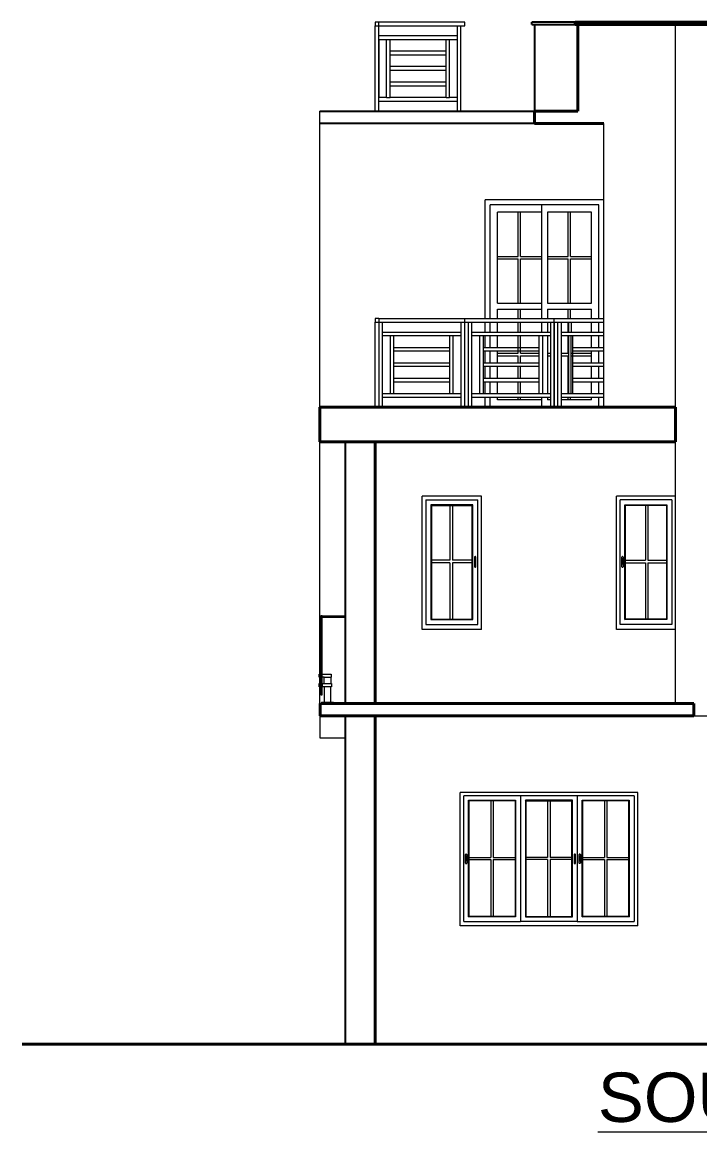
# Model space of a CAD drawing. Header units: inches. Extents: x 136316 to 155547, y -21384 to -17606.
# Drawn here: x 145093.7 to 145368.1, y -20672.1 to -20222.6 of the extents above; entities that cross this region are included whole.
import ezdxf

# ---------------------------------------------------------------- set-up
doc = ezdxf.new("R2010")
doc.units = ezdxf.units.IN
doc.header["$LTSCALE"] = 0.5
doc.header["$MEASUREMENT"] = 0
for name, color, linetype, lineweight in [('DIM 1-100', 4, 'Continuous', 13), ('HACTH', 253, 'Continuous', 9), ('PARAPET', 50, 'Continuous', 13), ('Text-100.w', 254, 'Continuous', 9), ('wall', 1, 'Continuous', 40), ('wall light', 6, 'Continuous', 25), ('window', 4, 'Continuous', 13)]:
    doc.layers.add(name, color=color, linetype=linetype, lineweight=lineweight)
doc.styles.add('arial', font='arial.ttf')

msp = doc.modelspace()

# ---------------------------------------------------------------- linework, layer by layer
at = {"layer": 'DIM 1-100'}
for p, q in [((145329.21, -20294.61), (145281.21, -20294.61)), ((145281.21, -20342.61), (145281.21, -20294.61)), ((145327.21, -20296.61), (145283.21, -20296.61)), ((145283.21, -20342.61), (145283.21, -20296.61)), ((145327.21, -20342.61), (145327.21, -20296.61)), ((145303.96, -20299.61), (145286.21, -20299.61)), ((145286.21, -20336.36), (145286.21, -20299.61)), ((145324.21, -20299.61), (145306.46, -20299.61)), ((145324.21, -20336.36), (145324.21, -20299.61)), ((145286.21, -20342.61), (145286.21, -20338.86)), ((145324.21, -20342.61), (145324.21, -20338.86)), ((145281.21, -20348.11), (145281.21, -20344.11)), ((145283.21, -20348.11), (145283.21, -20344.11)), ((145286.21, -20348.11), (145286.21, -20344.11)), ((145324.21, -20348.11), (145324.21, -20344.11)), ((145327.21, -20348.11), (145327.21, -20344.11)), ((145281.21, -20354.36), (145281.21, -20349.61)), ((145283.21, -20354.36), (145283.21, -20349.61)), ((145286.21, -20354.36), (145286.21, -20349.61)), ((145324.21, -20354.36), (145324.21, -20349.61)), ((145327.21, -20354.36), (145327.21, -20349.61)), ((145281.21, -20360.61), (145281.21, -20355.86)), ((145283.21, -20360.61), (145283.21, -20355.86)), ((145286.21, -20360.61), (145286.21, -20355.86)), ((145324.21, -20360.61), (145324.21, -20355.86)), ((145327.21, -20360.61), (145327.21, -20355.86)), ((145281.21, -20366.86), (145281.21, -20362.11)), ((145283.21, -20366.86), (145283.21, -20362.11)), ((145286.21, -20366.86), (145286.21, -20362.11)), ((145324.21, -20366.86), (145324.21, -20362.11)), ((145327.21, -20366.86), (145327.21, -20362.11)), ((145281.21, -20373.11), (145281.21, -20368.36)), ((145283.21, -20373.11), (145283.21, -20368.36)), ((145286.21, -20373.11), (145286.21, -20368.36)), ((145324.21, -20373.11), (145324.21, -20368.36)), ((145327.21, -20373.11), (145327.21, -20368.36)), ((145281.21, -20378.61), (145281.21, -20374.61)), ((145283.21, -20378.61), (145283.21, -20374.61)), ((145286.21, -20375.61), (145286.21, -20374.61)), ((145303.96, -20375.61), (145286.21, -20375.61)), ((145307.74, -20375.61), (145306.46, -20375.61)), ((145324.21, -20375.61), (145312.06, -20375.61)), ((145324.21, -20375.61), (145324.21, -20374.61)), ((145327.21, -20378.61), (145327.21, -20374.61))]:
    msp.add_line(p, q, dxfattribs=at)
at = {"layer": 'HACTH'}
for p, q in [((145358.34, -20378.61), (145358.34, -20223.61)), ((145316.68, -20373.11), (145316.68, -20349.61)), ((145358.34, -20414.61), (145358.34, -20392.61)), ((145236.69, -20498.61), (145224.69, -20498.61)), ((145365.69, -20503.61), (145383.59, -20503.61))]:
    msp.add_line(p, q, dxfattribs=at)
at = {"layer": 'PARAPET'}
for p, q in [((145236.69, -20222.61), (145236.69, -20224.11)), ((145238.19, -20222.61), (145236.69, -20222.61)), ((145236.69, -20224.11), (145238.08, -20224.11)), ((145236.69, -20258.61), (145236.69, -20224.11)), ((145238.08, -20258.61), (145238.08, -20224.11)), ((145238.08, -20224.11), (145238.19, -20224.11)), ((145238.19, -20224.11), (145238.19, -20222.61)), ((145272.91, -20222.61), (145238.19, -20222.61)), ((145238.19, -20228.11), (145238.19, -20224.11)), ((145238.19, -20224.11), (145272.91, -20224.11)), ((145269.97, -20258.61), (145269.97, -20224.11)), ((145271.35, -20258.61), (145271.35, -20224.11)), ((145272.91, -20224.11), (145272.91, -20222.61)), ((145238.19, -20228.11), (145238.08, -20228.11)), ((145238.08, -20229.61), (145269.97, -20229.61)), ((145269.97, -20228.11), (145238.19, -20228.11)), ((145238.19, -20229.61), (145238.19, -20253.11)), ((145241.31, -20253.11), (145241.31, -20229.61)), ((145242.7, -20253.11), (145242.7, -20229.61)), ((145265.35, -20253.11), (145265.35, -20229.61)), ((145266.73, -20253.11), (145266.73, -20229.61)), ((145265.35, -20234.36), (145242.7, -20234.36)), ((145242.7, -20235.86), (145265.35, -20235.86)), ((145265.35, -20240.61), (145242.7, -20240.61)), ((145242.7, -20242.11), (145265.35, -20242.11)), ((145265.35, -20246.86), (145242.7, -20246.86)), ((145242.7, -20248.36), (145265.35, -20248.36)), ((145238.19, -20253.11), (145238.08, -20253.11)), ((145238.08, -20254.61), (145269.97, -20254.61)), ((145241.31, -20253.11), (145238.19, -20253.11)), ((145238.19, -20258.61), (145238.19, -20254.61)), ((145241.31, -20253.11), (145242.7, -20253.11)), ((145265.35, -20253.11), (145242.7, -20253.11)), ((145265.35, -20253.11), (145266.73, -20253.11)), ((145269.97, -20253.11), (145266.73, -20253.11)), ((145236.69, -20258.61), (145214.21, -20258.61)), ((145214.21, -20378.61), (145214.21, -20258.61)), ((145238.08, -20258.61), (145236.69, -20258.61)), ((145238.19, -20258.61), (145238.08, -20258.61)), ((145271.35, -20258.61), (145238.19, -20258.61)), ((145329.21, -20378.61), (145329.21, -20263.61)), ((145236.69, -20342.61), (145236.69, -20344.11)), ((145238.19, -20342.61), (145236.69, -20342.61)), ((145238.19, -20342.61), (145309.12, -20342.61)), ((145238.19, -20342.61), (145238.19, -20378.61)), ((145272.91, -20378.61), (145272.91, -20342.61)), ((145309.12, -20378.61), (145309.12, -20342.61)), ((145309.12, -20342.61), (145309.34, -20342.61)), ((145309.34, -20342.61), (145329.21, -20342.61)), ((145236.69, -20344.11), (145329.21, -20344.11)), ((145236.69, -20378.61), (145236.69, -20344.11)), ((145238.24, -20378.61), (145238.24, -20344.11)), ((145239.63, -20378.61), (145239.63, -20344.11)), ((145271.52, -20378.61), (145271.52, -20344.11)), ((145274.46, -20378.61), (145274.46, -20344.11)), ((145275.85, -20378.61), (145275.85, -20344.33)), ((145307.74, -20378.61), (145307.74, -20344.11)), ((145309.34, -20378.61), (145309.34, -20344.11)), ((145310.68, -20378.61), (145310.68, -20344.11)), ((145312.06, -20378.61), (145312.06, -20344.11)), ((145315.02, -20344.11), (145315.02, -20348.11)), ((145316.1, -20344.11), (145316.1, -20348.11)), ((145239.63, -20348.11), (145255.69, -20348.11)), ((145271.52, -20349.61), (145239.63, -20349.61)), ((145242.86, -20373.11), (145242.86, -20349.61)), ((145244.25, -20373.11), (145244.25, -20349.61)), ((145255.69, -20348.11), (145271.52, -20348.11)), ((145266.9, -20373.11), (145266.9, -20349.61)), ((145268.28, -20373.11), (145268.28, -20349.61)), ((145275.85, -20348.11), (145291.69, -20348.11)), ((145307.74, -20349.61), (145275.85, -20349.61)), ((145279.08, -20373.11), (145279.08, -20349.61)), ((145280.47, -20373.11), (145280.47, -20349.61)), ((145291.69, -20348.11), (145307.74, -20348.11)), ((145303.12, -20373.11), (145303.12, -20349.61)), ((145304.5, -20373.11), (145304.5, -20349.61)), ((145312.06, -20348.11), (145315.02, -20348.11)), ((145329.21, -20349.61), (145312.06, -20349.61)), ((145315.02, -20348.11), (145329.21, -20348.11)), ((145315.02, -20349.61), (145315.02, -20373.11)), ((145316.1, -20373.11), (145316.1, -20349.61)), ((145244.25, -20354.36), (145266.9, -20354.36)), ((145266.9, -20355.86), (145244.25, -20355.86)), ((145280.47, -20354.36), (145303.12, -20354.36)), ((145303.12, -20355.86), (145280.47, -20355.86)), ((145316.68, -20354.36), (145329.21, -20354.36)), ((145329.21, -20355.86), (145316.68, -20355.86)), ((145244.25, -20360.61), (145266.9, -20360.61)), ((145280.47, -20360.61), (145303.12, -20360.61)), ((145316.68, -20360.61), (145329.21, -20360.61)), ((145266.9, -20362.11), (145244.25, -20362.11)), ((145303.12, -20362.11), (145280.47, -20362.11)), ((145329.21, -20362.11), (145316.68, -20362.11)), ((145244.25, -20366.86), (145266.9, -20366.86)), ((145266.9, -20368.36), (145244.25, -20368.36)), ((145280.47, -20366.86), (145303.12, -20366.86)), ((145303.12, -20368.36), (145280.47, -20368.36)), ((145316.68, -20366.86), (145329.21, -20366.86)), ((145329.21, -20368.36), (145316.68, -20368.36)), ((145242.86, -20373.11), (145239.63, -20373.11)), ((145244.25, -20373.11), (145242.86, -20373.11)), ((145266.9, -20373.11), (145244.25, -20373.11)), ((145268.28, -20373.11), (145266.9, -20373.11)), ((145271.52, -20373.11), (145268.28, -20373.11)), ((145279.08, -20373.11), (145275.85, -20373.11)), ((145280.47, -20373.11), (145279.08, -20373.11)), ((145303.12, -20373.11), (145280.47, -20373.11)), ((145304.5, -20373.11), (145303.12, -20373.11)), ((145307.74, -20373.11), (145304.5, -20373.11)), ((145315.3, -20373.11), (145312.06, -20373.11)), ((145316.68, -20373.11), (145315.3, -20373.11)), ((145329.21, -20373.11), (145316.68, -20373.11)), ((145271.52, -20374.61), (145239.63, -20374.61)), ((145307.74, -20374.61), (145275.85, -20374.61)), ((145309.34, -20378.61), (145309.12, -20378.61)), ((145329.21, -20374.61), (145312.06, -20374.61)), ((145214.21, -20486.74), (145214.21, -20392.61)), ((145214.21, -20490.52), (145214.21, -20487.94)), ((145214.21, -20498.61), (145214.21, -20491.76)), ((145214.36, -20512.61), (145214.36, -20503.61)), ((145224.69, -20512.61), (145214.36, -20512.61))]:
    msp.add_line(p, q, dxfattribs=at)
at = {"layer": 'wall'}
for p, q in [((145317.71, -20222.61), (145489.84, -20222.61)), ((145317.71, -20223.61), (145317.71, -20222.61)), ((145317.71, -20223.61), (145489.84, -20223.61)), ((145318.71, -20258.61), (145318.71, -20223.61)), ((145318.71, -20258.61), (145301.16, -20258.61)), ((145301.16, -20258.61), (145301.16, -20263.61)), ((145301.16, -20263.61), (145329.21, -20263.61)), ((145358.34, -20378.61), (145214.21, -20378.61)), ((145214.21, -20392.61), (145214.21, -20378.61)), ((145358.34, -20392.61), (145358.34, -20378.61)), ((145214.21, -20392.61), (145224.69, -20392.61)), ((145224.69, -20392.61), (145236.69, -20392.61)), ((145236.69, -20392.61), (145358.34, -20392.61)), ((145236.69, -20470.61), (145236.69, -20392.61)), ((145236.69, -20498.61), (145236.69, -20470.61)), ((145214.36, -20503.61), (145214.36, -20498.61)), ((145358.34, -20498.61), (145214.83, -20498.61)), ((145358.34, -20498.61), (145365.69, -20498.61)), ((145365.69, -20498.61), (145365.69, -20503.61)), ((145214.36, -20503.61), (145224.69, -20503.61)), ((145224.69, -20503.61), (145365.69, -20503.61)), ((145236.69, -20503.61), (145236.69, -20636.61)), ((145093.69, -20636.61), (145732.13, -20636.61))]:
    msp.add_line(p, q, dxfattribs=at)
at = {"layer": 'wall light'}
for p, q in [((145300.16, -20223.61), (145300.16, -20222.61)), ((145317.71, -20222.61), (145300.16, -20222.61)), ((145300.16, -20223.61), (145317.71, -20223.61)), ((145301.16, -20223.61), (145301.16, -20258.61)), ((145214.21, -20258.61), (145301.29, -20258.61)), ((145301.29, -20263.61), (145214.21, -20263.61)), ((145224.69, -20498.61), (145224.69, -20392.61)), ((145224.69, -20636.61), (145224.69, -20503.61))]:
    msp.add_line(p, q, dxfattribs=at)
at = {"layer": 'window'}
for p, q in [((145303.96, -20296.61), (145303.96, -20342.61)), ((145294.58, -20317.48), (145294.58, -20299.61)), ((145295.58, -20317.48), (145295.58, -20299.61)), ((145306.46, -20299.61), (145306.46, -20336.36)), ((145314.83, -20317.48), (145314.83, -20299.61)), ((145315.83, -20317.48), (145315.83, -20299.61)), ((145286.21, -20317.48), (145294.58, -20317.48)), ((145286.21, -20318.48), (145294.58, -20318.48)), ((145294.58, -20336.36), (145294.58, -20318.48)), ((145295.58, -20317.48), (145303.96, -20317.48)), ((145295.58, -20336.36), (145295.58, -20318.48)), ((145295.58, -20318.48), (145303.96, -20318.48)), ((145306.46, -20317.48), (145314.83, -20317.48)), ((145306.46, -20318.48), (145314.83, -20318.48)), ((145314.83, -20336.36), (145314.83, -20318.48)), ((145315.83, -20317.48), (145324.21, -20317.48)), ((145315.83, -20336.36), (145315.83, -20318.48)), ((145315.83, -20318.48), (145324.21, -20318.48)), ((145286.21, -20336.36), (145303.96, -20336.36)), ((145306.46, -20336.36), (145324.21, -20336.36)), ((145286.21, -20338.86), (145303.96, -20338.86)), ((145294.58, -20342.61), (145294.58, -20338.86)), ((145295.58, -20342.61), (145295.58, -20338.86)), ((145306.46, -20338.86), (145306.46, -20342.61)), ((145306.46, -20338.86), (145324.21, -20338.86)), ((145314.83, -20342.61), (145314.83, -20338.86)), ((145315.83, -20342.61), (145315.83, -20338.86)), ((145294.58, -20348.11), (145294.58, -20344.11)), ((145295.58, -20348.11), (145295.58, -20344.11)), ((145303.96, -20344.11), (145303.96, -20348.11)), ((145306.46, -20344.11), (145306.46, -20348.11)), ((145314.83, -20348.11), (145314.83, -20344.11)), ((145294.58, -20356.73), (145294.58, -20349.61)), ((145295.58, -20356.73), (145295.58, -20349.61)), ((145306.46, -20349.61), (145306.46, -20373.11)), ((145314.83, -20356.73), (145314.83, -20349.61)), ((145286.21, -20356.73), (145294.58, -20356.73)), ((145286.21, -20357.73), (145294.58, -20357.73)), ((145294.58, -20360.61), (145294.58, -20357.73)), ((145295.58, -20356.73), (145303.12, -20356.73)), ((145295.58, -20360.61), (145295.58, -20357.73)), ((145295.58, -20357.73), (145303.12, -20357.73)), ((145306.46, -20356.73), (145307.74, -20356.73)), ((145306.46, -20357.73), (145307.74, -20357.73)), ((145312.06, -20356.73), (145314.83, -20356.73)), ((145312.06, -20357.73), (145314.83, -20357.73)), ((145314.83, -20373.11), (145314.83, -20357.73)), ((145316.1, -20356.73), (145324.21, -20356.73)), ((145316.1, -20357.73), (145324.21, -20357.73)), ((145294.58, -20366.86), (145294.58, -20362.11)), ((145295.58, -20366.86), (145295.58, -20362.11)), ((145294.58, -20373.11), (145294.58, -20368.36)), ((145295.58, -20373.11), (145295.58, -20368.36)), ((145294.58, -20375.61), (145294.58, -20374.61)), ((145295.58, -20375.61), (145295.58, -20374.61)), ((145303.96, -20374.61), (145303.96, -20378.61)), ((145306.46, -20374.61), (145306.46, -20375.61)), ((145314.83, -20375.61), (145314.83, -20374.61)), ((145315.83, -20375.61), (145315.83, -20374.61)), ((145255.69, -20468.61), (145255.69, -20414.61)), ((145279.69, -20414.61), (145255.69, -20414.61)), ((145279.69, -20468.61), (145279.69, -20414.61)), ((145334.34, -20468.61), (145334.34, -20414.61)), ((145358.34, -20414.61), (145334.34, -20414.61)), ((145358.34, -20498.61), (145358.34, -20414.61)), ((145257.19, -20416.11), (145278.19, -20416.11)), ((145257.19, -20416.11), (145257.19, -20466.61)), ((145276.19, -20418.11), (145259.19, -20418.11)), ((145259.19, -20418.11), (145259.19, -20464.61)), ((145259.44, -20418.36), (145259.19, -20418.11)), ((145259.44, -20418.36), (145259.44, -20464.36)), ((145259.44, -20418.36), (145275.94, -20418.36)), ((145266.94, -20418.36), (145266.94, -20440.57)), ((145267.94, -20418.36), (145267.94, -20440.57)), ((145275.94, -20418.36), (145276.19, -20418.11)), ((145275.94, -20464.36), (145275.94, -20418.36)), ((145276.19, -20464.61), (145276.19, -20418.11)), ((145278.19, -20466.61), (145278.19, -20416.11)), ((145335.84, -20466.61), (145335.84, -20416.11)), ((145356.84, -20416.11), (145335.84, -20416.11)), ((145337.84, -20464.61), (145337.84, -20418.11)), ((145337.84, -20418.11), (145354.84, -20418.11)), ((145338.09, -20418.36), (145337.84, -20418.11)), ((145338.09, -20464.36), (145338.09, -20418.36)), ((145354.59, -20418.36), (145338.09, -20418.36)), ((145346.09, -20418.36), (145346.09, -20440.57)), ((145347.09, -20418.36), (145347.09, -20440.57)), ((145354.59, -20418.36), (145354.84, -20418.11)), ((145354.59, -20418.36), (145354.59, -20464.36)), ((145354.84, -20418.11), (145354.84, -20464.61)), ((145356.84, -20416.11), (145356.84, -20466.61)), ((145266.94, -20440.57), (145259.44, -20440.57)), ((145266.94, -20441.57), (145259.44, -20441.57)), ((145266.94, -20441.57), (145266.94, -20464.36)), ((145275.94, -20440.57), (145267.94, -20440.57)), ((145267.94, -20441.57), (145267.94, -20464.36)), ((145275.94, -20441.57), (145267.94, -20441.57)), ((145276.92, -20439.25), (145276.91, -20439.29)), ((145276.91, -20439.29), (145276.91, -20439.33)), ((145276.91, -20439.33), (145276.91, -20443.1)), ((145276.94, -20439.21), (145276.92, -20439.25)), ((145276.96, -20439.18), (145276.94, -20439.21)), ((145276.99, -20439.15), (145276.96, -20439.18)), ((145277.02, -20439.13), (145276.99, -20439.15)), ((145277, -20440.1), (145277.01, -20440.07)), ((145277, -20440.12), (145277, -20440.1)), ((145277, -20440.4), (145277, -20440.12)), ((145277, -20440.37), (145277.01, -20440.35)), ((145277, -20440.4), (145277, -20440.37)), ((145277, -20442.02), (145277, -20440.4)), ((145277.01, -20440.07), (145277.02, -20440.05)), ((145277.01, -20440.35), (145277.02, -20440.33)), ((145277.06, -20439.11), (145277.02, -20439.13)), ((145277.02, -20440.05), (145277.03, -20440.03)), ((145277.02, -20440.33), (145277.03, -20440.3)), ((145277.03, -20440.03), (145277.05, -20440.01)), ((145277.03, -20440.3), (145277.05, -20440.28)), ((145277.05, -20440.01), (145277.07, -20439.99)), ((145277.05, -20440.28), (145277.07, -20440.27)), ((145277.1, -20439.09), (145277.06, -20439.11)), ((145277.07, -20439.99), (145277.1, -20439.98)), ((145277.07, -20440.27), (145277.1, -20440.25)), ((145277.14, -20439.08), (145277.1, -20439.09)), ((145277.1, -20439.98), (145277.12, -20439.97)), ((145277.1, -20440.25), (145277.12, -20440.24)), ((145277.12, -20439.97), (145277.15, -20439.96)), ((145277.12, -20440.24), (145277.15, -20440.24)), ((145277.18, -20439.08), (145277.14, -20439.08)), ((145277.15, -20439.96), (145277.18, -20439.96)), ((145277.15, -20440.24), (145277.18, -20440.24)), ((145277.22, -20439.08), (145277.18, -20439.08)), ((145277.18, -20439.96), (145277.21, -20439.96)), ((145277.18, -20440.24), (145277.21, -20440.24)), ((145277.21, -20439.96), (145277.24, -20439.97)), ((145277.21, -20440.24), (145277.24, -20440.24)), ((145277.27, -20439.09), (145277.22, -20439.08)), ((145277.24, -20439.97), (145277.26, -20439.98)), ((145277.24, -20440.24), (145277.26, -20440.25)), ((145277.26, -20439.98), (145277.29, -20439.99)), ((145277.26, -20440.25), (145277.29, -20440.27)), ((145277.31, -20439.11), (145277.27, -20439.09)), ((145277.29, -20439.99), (145277.31, -20440.01)), ((145277.29, -20440.27), (145277.31, -20440.28)), ((145277.34, -20439.13), (145277.31, -20439.11)), ((145277.31, -20440.01), (145277.33, -20440.03)), ((145277.31, -20440.28), (145277.33, -20440.3)), ((145277.33, -20440.03), (145277.35, -20440.05)), ((145277.33, -20440.3), (145277.35, -20440.33)), ((145277.38, -20439.15), (145277.34, -20439.13)), ((145277.35, -20440.05), (145277.36, -20440.07)), ((145277.35, -20440.33), (145277.36, -20440.35)), ((145277.36, -20440.07), (145277.36, -20440.1)), ((145277.36, -20440.1), (145277.37, -20440.12)), ((145277.36, -20440.35), (145277.36, -20440.37)), ((145277.36, -20440.37), (145277.37, -20440.4)), ((145277.37, -20442.02), (145277.37, -20440.12)), ((145277.4, -20439.18), (145277.38, -20439.15)), ((145277.43, -20439.21), (145277.4, -20439.18)), ((145277.44, -20439.25), (145277.43, -20439.21)), ((145277.45, -20439.29), (145277.44, -20439.25)), ((145277.46, -20439.33), (145277.44, -20439.25)), ((145277.46, -20439.33), (145277.45, -20439.29)), ((145277.46, -20443.1), (145277.46, -20439.33)), ((145336.58, -20439.29), (145336.59, -20439.25)), ((145336.58, -20439.33), (145336.59, -20439.25)), ((145336.58, -20439.33), (145336.58, -20439.29)), ((145336.58, -20443.1), (145336.58, -20439.33)), ((145336.59, -20439.25), (145336.61, -20439.21)), ((145336.61, -20439.21), (145336.63, -20439.18)), ((145336.66, -20439.15), (145336.63, -20439.18)), ((145336.69, -20439.13), (145336.66, -20439.15)), ((145336.68, -20440.07), (145336.67, -20440.1)), ((145336.67, -20440.1), (145336.67, -20440.12)), ((145336.67, -20440.12), (145336.67, -20442.02)), ((145336.69, -20440.05), (145336.68, -20440.07)), ((145336.69, -20439.13), (145336.73, -20439.11)), ((145336.7, -20440.03), (145336.69, -20440.05)), ((145336.72, -20440.01), (145336.7, -20440.03)), ((145336.75, -20439.99), (145336.72, -20440.01)), ((145336.77, -20439.09), (145336.73, -20439.11)), ((145336.77, -20439.98), (145336.75, -20439.99)), ((145336.81, -20439.08), (145336.77, -20439.09)), ((145336.8, -20439.97), (145336.77, -20439.98)), ((145336.83, -20439.96), (145336.8, -20439.97)), ((145336.85, -20439.08), (145336.81, -20439.08)), ((145336.85, -20439.96), (145336.83, -20439.96)), ((145336.9, -20439.08), (145336.85, -20439.08)), ((145336.88, -20439.96), (145336.85, -20439.96)), ((145336.91, -20439.97), (145336.88, -20439.96)), ((145336.9, -20439.08), (145336.94, -20439.09)), ((145336.94, -20439.98), (145336.91, -20439.97)), ((145336.94, -20439.09), (145336.98, -20439.11)), ((145336.96, -20439.99), (145336.94, -20439.98)), ((145336.98, -20440.01), (145336.96, -20439.99)), ((145336.98, -20439.11), (145337.02, -20439.13)), ((145337, -20440.03), (145336.98, -20440.01)), ((145337.02, -20440.05), (145337, -20440.03)), ((145337.02, -20439.13), (145337.05, -20439.15)), ((145337.03, -20440.07), (145337.02, -20440.05)), ((145337.04, -20440.1), (145337.03, -20440.07)), ((145337.04, -20440.12), (145337.04, -20440.1)), ((145337.04, -20442.02), (145337.04, -20440.12)), ((145337.05, -20439.15), (145337.08, -20439.18)), ((145337.1, -20439.21), (145337.08, -20439.18)), ((145337.12, -20439.25), (145337.1, -20439.21)), ((145337.13, -20439.29), (145337.12, -20439.25)), ((145337.13, -20439.29), (145337.13, -20439.33)), ((145337.13, -20439.33), (145337.13, -20443.1)), ((145338.09, -20440.57), (145346.09, -20440.57)), ((145338.09, -20441.57), (145346.09, -20441.57)), ((145346.09, -20441.57), (145346.09, -20464.36)), ((145347.09, -20440.57), (145354.59, -20440.57)), ((145347.09, -20441.57), (145354.59, -20441.57)), ((145347.09, -20441.57), (145347.09, -20464.36)), ((145276.91, -20443.14), (145276.91, -20443.1)), ((145276.91, -20443.1), (145276.92, -20443.17)), ((145276.91, -20443.14), (145276.92, -20443.17)), ((145276.92, -20443.17), (145276.94, -20443.21)), ((145276.94, -20443.21), (145276.96, -20443.24)), ((145276.96, -20443.24), (145276.99, -20443.27)), ((145276.99, -20443.27), (145277.02, -20443.3)), ((145277, -20442.02), (145277, -20442.05)), ((145277, -20442.05), (145277.01, -20442.07)), ((145277.01, -20442.07), (145277.02, -20442.1)), ((145277.02, -20442.1), (145277.03, -20442.12)), ((145277.02, -20443.3), (145277.06, -20443.32)), ((145277.03, -20442.12), (145277.05, -20442.14)), ((145277.05, -20442.14), (145277.07, -20442.16)), ((145277.06, -20443.32), (145277.1, -20443.33)), ((145277.07, -20442.16), (145277.1, -20442.17)), ((145277.1, -20442.17), (145277.12, -20442.18)), ((145277.1, -20443.33), (145277.14, -20443.34)), ((145277.12, -20442.18), (145277.15, -20442.19)), ((145277.14, -20443.34), (145277.18, -20443.34)), ((145277.15, -20442.19), (145277.18, -20442.19)), ((145277.18, -20442.19), (145277.21, -20442.19)), ((145277.18, -20443.34), (145277.22, -20443.34)), ((145277.21, -20442.19), (145277.24, -20442.18)), ((145277.22, -20443.34), (145277.27, -20443.33)), ((145277.24, -20442.18), (145277.26, -20442.17)), ((145277.26, -20442.17), (145277.29, -20442.16)), ((145277.27, -20443.33), (145277.31, -20443.32)), ((145277.29, -20442.16), (145277.31, -20442.14)), ((145277.31, -20442.14), (145277.33, -20442.12)), ((145277.31, -20443.32), (145277.34, -20443.3)), ((145277.33, -20442.12), (145277.35, -20442.1)), ((145277.34, -20443.3), (145277.38, -20443.27)), ((145277.35, -20442.1), (145277.36, -20442.07)), ((145277.36, -20442.05), (145277.37, -20442.02)), ((145277.36, -20442.07), (145277.36, -20442.05)), ((145277.38, -20443.27), (145277.4, -20443.24)), ((145277.4, -20443.24), (145277.43, -20443.21)), ((145277.43, -20443.21), (145277.44, -20443.17)), ((145277.44, -20443.17), (145277.45, -20443.14)), ((145277.45, -20443.14), (145277.46, -20443.1)), ((145336.58, -20443.14), (145336.58, -20443.1)), ((145336.59, -20443.17), (145336.58, -20443.14)), ((145336.59, -20443.17), (145336.61, -20443.21)), ((145336.61, -20443.21), (145336.63, -20443.24)), ((145336.63, -20443.24), (145336.66, -20443.27)), ((145336.69, -20443.3), (145336.66, -20443.27)), ((145336.67, -20442.05), (145336.67, -20442.02)), ((145336.68, -20442.07), (145336.67, -20442.05)), ((145336.69, -20442.1), (145336.68, -20442.07)), ((145336.7, -20442.12), (145336.69, -20442.1)), ((145336.73, -20443.32), (145336.69, -20443.3)), ((145336.72, -20442.14), (145336.7, -20442.12)), ((145336.75, -20442.16), (145336.72, -20442.14)), ((145336.73, -20443.32), (145336.77, -20443.33)), ((145336.77, -20442.17), (145336.75, -20442.16)), ((145336.8, -20442.18), (145336.77, -20442.17)), ((145336.81, -20443.34), (145336.77, -20443.33)), ((145336.83, -20442.19), (145336.8, -20442.18)), ((145336.85, -20443.34), (145336.81, -20443.34)), ((145336.85, -20442.19), (145336.83, -20442.19)), ((145336.88, -20442.19), (145336.85, -20442.19)), ((145336.85, -20443.34), (145336.9, -20443.34)), ((145336.91, -20442.18), (145336.88, -20442.19)), ((145336.9, -20443.34), (145336.94, -20443.33)), ((145336.94, -20442.17), (145336.91, -20442.18)), ((145336.96, -20442.16), (145336.94, -20442.17)), ((145336.98, -20443.32), (145336.94, -20443.33)), ((145336.98, -20442.14), (145336.96, -20442.16)), ((145337, -20442.12), (145336.98, -20442.14)), ((145337.02, -20443.3), (145336.98, -20443.32)), ((145337.02, -20442.1), (145337, -20442.12)), ((145337.03, -20442.07), (145337.02, -20442.1)), ((145337.02, -20443.3), (145337.05, -20443.27)), ((145337.04, -20442.05), (145337.03, -20442.07)), ((145337.04, -20442.02), (145337.04, -20442.05)), ((145337.05, -20443.27), (145337.08, -20443.24)), ((145337.08, -20443.24), (145337.1, -20443.21)), ((145337.12, -20443.17), (145337.1, -20443.21)), ((145337.13, -20443.1), (145337.12, -20443.17)), ((145337.13, -20443.14), (145337.12, -20443.17)), ((145337.13, -20443.14), (145337.13, -20443.1)), ((145215.17, -20463.02), (145214.64, -20463.02)), ((145214.64, -20463.02), (145214.64, -20495.03)), ((145215.17, -20495.03), (145215.17, -20463.02)), ((145215.17, -20463.02), (145224.69, -20463.02)), ((145215.17, -20463.55), (145224.69, -20463.55)), ((145214.64, -20466.05), (145214.31, -20466.05)), ((145214.31, -20466.05), (145214.31, -20468.22)), ((145214.64, -20468.22), (145214.31, -20468.22)), ((145279.69, -20468.61), (145255.69, -20468.61)), ((145257.19, -20466.61), (145278.19, -20466.61)), ((145259.44, -20464.36), (145259.19, -20464.61)), ((145259.19, -20464.61), (145276.19, -20464.61)), ((145259.44, -20464.36), (145275.94, -20464.36)), ((145276.19, -20464.61), (145275.94, -20464.36)), ((145358.34, -20468.61), (145334.34, -20468.61)), ((145356.84, -20466.61), (145335.84, -20466.61)), ((145337.84, -20464.61), (145338.09, -20464.36)), ((145354.84, -20464.61), (145337.84, -20464.61)), ((145354.59, -20464.36), (145338.09, -20464.36)), ((145354.59, -20464.36), (145354.84, -20464.61)), ((145214.64, -20486.67), (145214.01, -20486.67)), ((145214.01, -20487.95), (145214.01, -20486.67)), ((145214.21, -20486.93), (145214.21, -20486.79)), ((145215.17, -20486.67), (145218.84, -20486.67)), ((145218.84, -20486.67), (145218.84, -20487.95)), ((145214.01, -20487.95), (145214.64, -20487.95)), ((145214.01, -20490.51), (145214.64, -20490.51)), ((145214.01, -20491.79), (145214.01, -20490.51)), ((145214.21, -20487.21), (145214.21, -20487.02)), ((145214.21, -20487.41), (145214.21, -20487.31)), ((145214.21, -20487.69), (145214.21, -20487.51)), ((145214.21, -20487.92), (145214.21, -20487.76)), ((145214.21, -20490.7), (145214.21, -20490.54)), ((145214.21, -20490.95), (145214.21, -20490.77)), ((145214.21, -20491.15), (145214.21, -20491.05)), ((145214.21, -20491.44), (145214.21, -20491.25)), ((145216.01, -20487.95), (145215.17, -20487.95)), ((145215.17, -20490.98), (145215.27, -20490.98)), ((145215.27, -20490.51), (145216.01, -20490.51)), ((145215.27, -20491.79), (145215.27, -20490.51)), ((145216.01, -20487.91), (145218.63, -20487.91)), ((145216.01, -20487.91), (145216.01, -20487.95)), ((145216.01, -20490.55), (145216.01, -20487.95)), ((145216.01, -20490.55), (145218.63, -20490.55)), ((145218.63, -20487.91), (145218.63, -20487.95)), ((145218.84, -20487.95), (145218.63, -20487.95)), ((145218.63, -20487.95), (145218.63, -20490.55)), ((145218.63, -20490.51), (145218.95, -20490.51)), ((145218.95, -20490.51), (145218.95, -20491.79)), ((145214.64, -20491.79), (145214.01, -20491.79)), ((145214.21, -20491.72), (145214.21, -20491.53)), ((145214.64, -20495.03), (145215.17, -20495.03)), ((145215.27, -20491.32), (145215.17, -20491.32)), ((145216.01, -20491.79), (145215.27, -20491.79)), ((145216.01, -20491.75), (145218.63, -20491.75)), ((145216.01, -20491.79), (145216.01, -20491.75)), ((145216.01, -20491.79), (145216.01, -20498.12)), ((145218.63, -20498.12), (145218.63, -20491.75)), ((145218.95, -20491.79), (145218.63, -20491.79)), ((145214.36, -20498.61), (145214.21, -20498.61)), ((145214.36, -20498.61), (145214.83, -20498.61)), ((145214.83, -20498.61), (145214.94, -20498.17)), ((145214.94, -20498.16), (145214.94, -20498.15)), ((145214.94, -20498.15), (145214.95, -20498.15)), ((145214.94, -20498.16), (145214.94, -20498.17)), ((145214.94, -20498.16), (145214.94, -20498.16)), ((145214.94, -20498.17), (145214.94, -20498.17)), ((145214.96, -20498.14), (145214.95, -20498.14)), ((145214.95, -20498.15), (145214.95, -20498.14)), ((145214.95, -20498.15), (145214.95, -20498.15)), ((145214.97, -20498.13), (145214.96, -20498.13)), ((145214.96, -20498.14), (145214.96, -20498.13)), ((145214.96, -20498.14), (145214.96, -20498.14)), ((145214.97, -20498.13), (145214.97, -20498.13)), ((145214.98, -20498.13), (145214.97, -20498.13)), ((145214.98, -20498.13), (145214.98, -20498.12)), ((145214.99, -20498.12), (145214.98, -20498.12)), ((145214.99, -20498.12), (145215, -20498.12)), ((145214.99, -20498.12), (145214.99, -20498.12)), ((145215, -20498.12), (145215, -20498.12)), ((145215.01, -20498.12), (145215, -20498.12)), ((145215.01, -20498.12), (145215.01, -20498.12)), ((145219.63, -20498.12), (145215.01, -20498.12)), ((145219.64, -20498.12), (145219.63, -20498.12)), ((145219.65, -20498.12), (145219.64, -20498.12)), ((145219.64, -20498.12), (145219.64, -20498.12)), ((145219.65, -20498.12), (145219.65, -20498.12)), ((145219.66, -20498.12), (145219.65, -20498.12)), ((145219.66, -20498.12), (145219.67, -20498.13)), ((145219.66, -20498.12), (145219.66, -20498.12)), ((145219.67, -20498.13), (145219.68, -20498.13)), ((145219.67, -20498.13), (145219.67, -20498.13)), ((145219.68, -20498.13), (145219.68, -20498.13)), ((145219.68, -20498.13), (145219.68, -20498.14)), ((145219.68, -20498.14), (145219.69, -20498.14)), ((145219.69, -20498.14), (145219.69, -20498.14)), ((145219.7, -20498.15), (145219.69, -20498.14)), ((145219.7, -20498.15), (145219.7, -20498.15)), ((145219.7, -20498.15), (145219.7, -20498.15)), ((145219.7, -20498.15), (145219.7, -20498.16)), ((145219.71, -20498.17), (145219.7, -20498.16)), ((145219.7, -20498.16), (145219.7, -20498.16)), ((145219.71, -20498.17), (145219.71, -20498.17)), ((145219.82, -20498.61), (145219.71, -20498.17)), ((145271.02, -20588.61), (145271.02, -20534.61)), ((145343.02, -20534.61), (145271.02, -20534.61)), ((145272.52, -20586.83), (145272.52, -20535.94)), ((145341.52, -20535.94), (145272.52, -20535.94)), ((145295.52, -20535.94), (145295.52, -20586.83)), ((145318.52, -20535.94), (145318.52, -20586.83)), ((145341.52, -20535.94), (145341.52, -20586.83)), ((145343.02, -20588.61), (145343.02, -20534.61)), ((145274.48, -20585.03), (145274.48, -20537.74)), ((145274.48, -20537.74), (145293.55, -20537.74)), ((145274.72, -20537.97), (145274.48, -20537.74)), ((145274.72, -20584.81), (145274.72, -20537.97)), ((145293.31, -20537.97), (145274.72, -20537.97)), ((145283.52, -20537.97), (145283.52, -20560.94)), ((145284.51, -20537.97), (145284.51, -20560.94)), ((145293.31, -20537.97), (145293.55, -20537.74)), ((145293.31, -20537.97), (145293.31, -20584.81)), ((145293.55, -20537.74), (145293.55, -20585.03)), ((145316.55, -20537.74), (145297.48, -20537.74)), ((145297.48, -20537.74), (145297.48, -20585.03)), ((145297.72, -20537.97), (145297.48, -20537.74)), ((145297.72, -20537.97), (145297.72, -20584.81)), ((145297.72, -20537.97), (145316.31, -20537.97)), ((145306.52, -20537.97), (145306.52, -20560.94)), ((145307.51, -20537.97), (145307.51, -20560.94)), ((145316.31, -20537.97), (145316.55, -20537.74)), ((145316.31, -20584.81), (145316.31, -20537.97)), ((145316.55, -20585.03), (145316.55, -20537.74)), ((145320.48, -20585.03), (145320.48, -20537.74)), ((145320.48, -20537.74), (145339.55, -20537.74)), ((145320.72, -20537.97), (145320.48, -20537.74)), ((145320.72, -20584.81), (145320.72, -20537.97)), ((145339.31, -20537.97), (145320.72, -20537.97)), ((145329.52, -20537.97), (145329.52, -20560.94)), ((145330.51, -20537.97), (145330.51, -20560.94)), ((145339.31, -20537.97), (145339.55, -20537.74)), ((145339.31, -20537.97), (145339.31, -20584.81)), ((145339.55, -20537.74), (145339.55, -20585.03)), ((145273.24, -20559.79), (145273.25, -20559.75)), ((145273.24, -20559.82), (145273.25, -20559.75)), ((145273.24, -20559.82), (145273.24, -20559.79)), ((145273.24, -20563.21), (145273.24, -20559.82)), ((145273.24, -20563.25), (145273.24, -20563.21)), ((145273.25, -20559.75), (145273.27, -20559.72)), ((145273.27, -20559.72), (145273.29, -20559.69)), ((145273.32, -20559.66), (145273.29, -20559.69)), ((145273.35, -20559.64), (145273.32, -20559.66)), ((145273.34, -20560.49), (145273.33, -20560.52)), ((145273.33, -20560.52), (145273.33, -20560.54)), ((145273.33, -20560.54), (145273.33, -20562.25)), ((145273.33, -20562.27), (145273.33, -20562.25)), ((145273.34, -20562.29), (145273.33, -20562.27)), ((145273.35, -20560.47), (145273.34, -20560.49)), ((145273.35, -20562.31), (145273.34, -20562.29)), ((145273.35, -20559.64), (145273.39, -20559.62)), ((145273.36, -20560.45), (145273.35, -20560.47)), ((145273.36, -20562.33), (145273.35, -20562.31)), ((145273.38, -20560.43), (145273.36, -20560.45)), ((145273.38, -20562.35), (145273.36, -20562.33)), ((145273.4, -20560.42), (145273.38, -20560.43)), ((145273.4, -20562.37), (145273.38, -20562.35)), ((145273.43, -20559.61), (145273.39, -20559.62)), ((145273.43, -20560.41), (145273.4, -20560.42)), ((145273.43, -20562.38), (145273.4, -20562.37)), ((145273.47, -20559.6), (145273.43, -20559.61)), ((145273.45, -20560.4), (145273.43, -20560.41)), ((145273.45, -20562.39), (145273.43, -20562.38)), ((145273.48, -20560.39), (145273.45, -20560.4)), ((145273.48, -20562.39), (145273.45, -20562.39)), ((145273.51, -20559.6), (145273.47, -20559.6)), ((145273.51, -20560.39), (145273.48, -20560.39)), ((145273.51, -20562.39), (145273.48, -20562.39)), ((145273.55, -20559.6), (145273.51, -20559.6)), ((145273.54, -20560.39), (145273.51, -20560.39)), ((145273.54, -20562.39), (145273.51, -20562.39)), ((145273.57, -20560.4), (145273.54, -20560.39)), ((145273.57, -20562.39), (145273.54, -20562.39)), ((145273.55, -20559.6), (145273.59, -20559.61)), ((145273.59, -20560.41), (145273.57, -20560.4)), ((145273.59, -20562.38), (145273.57, -20562.39)), ((145273.59, -20559.61), (145273.63, -20559.62)), ((145273.62, -20560.42), (145273.59, -20560.41)), ((145273.62, -20562.37), (145273.59, -20562.38)), ((145273.64, -20560.43), (145273.62, -20560.42)), ((145273.64, -20562.35), (145273.62, -20562.37)), ((145273.63, -20559.62), (145273.67, -20559.64)), ((145273.66, -20560.45), (145273.64, -20560.43)), ((145273.66, -20562.33), (145273.64, -20562.35)), ((145273.67, -20560.47), (145273.66, -20560.45)), ((145273.67, -20562.31), (145273.66, -20562.33)), ((145273.67, -20559.64), (145273.7, -20559.66)), ((145273.68, -20560.49), (145273.67, -20560.47)), ((145273.68, -20562.29), (145273.67, -20562.31)), ((145273.69, -20560.52), (145273.68, -20560.49)), ((145273.69, -20562.27), (145273.68, -20562.29)), ((145273.69, -20560.54), (145273.69, -20560.52)), ((145273.69, -20562.25), (145273.69, -20560.54)), ((145273.69, -20562.25), (145273.69, -20562.27)), ((145273.7, -20559.66), (145273.73, -20559.69)), ((145273.75, -20559.72), (145273.73, -20559.69)), ((145273.77, -20559.75), (145273.75, -20559.72)), ((145273.78, -20559.79), (145273.77, -20559.75)), ((145273.78, -20563.21), (145273.77, -20563.28)), ((145273.78, -20559.79), (145273.78, -20559.82)), ((145273.78, -20559.82), (145273.78, -20563.21)), ((145273.78, -20563.25), (145273.78, -20563.21)), ((145274.72, -20560.94), (145283.52, -20560.94)), ((145274.72, -20561.84), (145283.52, -20561.84)), ((145283.52, -20561.84), (145283.52, -20584.81)), ((145284.51, -20560.94), (145293.31, -20560.94)), ((145284.51, -20561.84), (145293.31, -20561.84)), ((145284.51, -20561.84), (145284.51, -20584.81)), ((145306.52, -20560.94), (145297.72, -20560.94)), ((145306.52, -20561.84), (145297.72, -20561.84)), ((145306.52, -20561.84), (145306.52, -20584.81)), ((145316.31, -20560.94), (145307.51, -20560.94)), ((145307.51, -20561.84), (145307.51, -20584.81)), ((145316.31, -20561.84), (145307.51, -20561.84)), ((145317.26, -20559.75), (145317.25, -20559.79)), ((145317.25, -20559.79), (145317.25, -20559.82)), ((145317.25, -20559.82), (145317.25, -20563.21)), ((145317.25, -20563.25), (145317.25, -20563.21)), ((145317.25, -20563.21), (145317.26, -20563.28)), ((145317.28, -20559.72), (145317.26, -20559.75)), ((145317.3, -20559.69), (145317.28, -20559.72)), ((145317.33, -20559.66), (145317.3, -20559.69)), ((145317.36, -20559.64), (145317.33, -20559.66)), ((145317.34, -20560.52), (145317.35, -20560.49)), ((145317.34, -20560.54), (145317.34, -20560.52)), ((145317.34, -20560.79), (145317.34, -20560.54)), ((145317.34, -20560.76), (145317.35, -20560.74)), ((145317.34, -20560.79), (145317.34, -20560.76)), ((145317.34, -20562.25), (145317.34, -20560.79)), ((145317.34, -20562.25), (145317.34, -20562.27)), ((145317.34, -20562.27), (145317.35, -20562.29)), ((145317.35, -20560.49), (145317.36, -20560.47)), ((145317.35, -20560.74), (145317.36, -20560.72)), ((145317.35, -20562.29), (145317.36, -20562.31)), ((145317.4, -20559.62), (145317.36, -20559.64)), ((145317.36, -20560.47), (145317.37, -20560.45)), ((145317.36, -20560.72), (145317.37, -20560.7)), ((145317.36, -20562.31), (145317.37, -20562.33)), ((145317.37, -20560.45), (145317.39, -20560.43)), ((145317.37, -20560.7), (145317.39, -20560.68)), ((145317.37, -20562.33), (145317.39, -20562.35)), ((145317.39, -20560.43), (145317.41, -20560.42)), ((145317.39, -20560.68), (145317.41, -20560.67)), ((145317.39, -20562.35), (145317.41, -20562.37)), ((145317.44, -20559.61), (145317.4, -20559.62)), ((145317.41, -20560.42), (145317.44, -20560.41)), ((145317.41, -20560.67), (145317.44, -20560.66)), ((145317.41, -20562.37), (145317.44, -20562.38)), ((145317.48, -20559.6), (145317.44, -20559.61)), ((145317.44, -20560.41), (145317.46, -20560.4)), ((145317.44, -20560.66), (145317.46, -20560.65)), ((145317.44, -20562.38), (145317.46, -20562.39)), ((145317.46, -20560.4), (145317.49, -20560.39)), ((145317.46, -20560.65), (145317.49, -20560.64)), ((145317.46, -20562.39), (145317.49, -20562.39)), ((145317.52, -20559.6), (145317.48, -20559.6)), ((145317.49, -20560.39), (145317.52, -20560.39)), ((145317.49, -20560.64), (145317.52, -20560.64)), ((145317.49, -20562.39), (145317.52, -20562.39)), ((145317.56, -20559.6), (145317.52, -20559.6)), ((145317.52, -20560.39), (145317.55, -20560.39)), ((145317.52, -20560.64), (145317.55, -20560.64)), ((145317.52, -20562.39), (145317.55, -20562.39)), ((145317.55, -20560.39), (145317.58, -20560.4)), ((145317.55, -20560.64), (145317.58, -20560.65)), ((145317.55, -20562.39), (145317.58, -20562.39)), ((145317.6, -20559.61), (145317.56, -20559.6)), ((145317.58, -20560.4), (145317.6, -20560.41)), ((145317.58, -20560.65), (145317.6, -20560.66)), ((145317.58, -20562.39), (145317.6, -20562.38)), ((145317.64, -20559.62), (145317.6, -20559.61)), ((145317.6, -20560.41), (145317.63, -20560.42)), ((145317.6, -20560.66), (145317.63, -20560.67)), ((145317.6, -20562.38), (145317.63, -20562.37)), ((145317.63, -20560.42), (145317.65, -20560.43)), ((145317.63, -20560.67), (145317.65, -20560.68)), ((145317.63, -20562.37), (145317.65, -20562.35)), ((145317.68, -20559.64), (145317.64, -20559.62)), ((145317.65, -20560.43), (145317.67, -20560.45)), ((145317.65, -20560.68), (145317.67, -20560.7)), ((145317.65, -20562.35), (145317.67, -20562.33)), ((145317.67, -20560.45), (145317.68, -20560.47)), ((145317.67, -20560.7), (145317.68, -20560.72)), ((145317.67, -20562.33), (145317.68, -20562.31)), ((145317.71, -20559.66), (145317.68, -20559.64)), ((145317.68, -20560.47), (145317.69, -20560.49)), ((145317.68, -20560.72), (145317.69, -20560.74)), ((145317.68, -20562.31), (145317.69, -20562.29)), ((145317.69, -20560.49), (145317.7, -20560.52)), ((145317.69, -20560.74), (145317.7, -20560.76)), ((145317.69, -20562.29), (145317.7, -20562.27)), ((145317.7, -20560.52), (145317.7, -20560.54)), ((145317.7, -20562.25), (145317.7, -20560.54)), ((145317.7, -20560.76), (145317.7, -20560.79)), ((145317.7, -20562.27), (145317.7, -20562.25)), ((145317.74, -20559.69), (145317.71, -20559.66)), ((145317.76, -20559.72), (145317.74, -20559.69)), ((145317.78, -20559.75), (145317.76, -20559.72)), ((145317.79, -20559.79), (145317.78, -20559.75)), ((145317.79, -20559.82), (145317.78, -20559.75)), ((145317.79, -20559.82), (145317.79, -20559.79)), ((145317.79, -20563.21), (145317.79, -20559.82)), ((145317.79, -20563.25), (145317.79, -20563.21)), ((145319.24, -20559.79), (145319.25, -20559.75)), ((145319.24, -20559.82), (145319.25, -20559.75)), ((145319.24, -20559.82), (145319.24, -20559.79)), ((145319.24, -20563.21), (145319.24, -20559.82)), ((145319.24, -20563.25), (145319.24, -20563.21)), ((145319.25, -20559.75), (145319.27, -20559.72)), ((145319.27, -20559.72), (145319.29, -20559.69)), ((145319.32, -20559.66), (145319.29, -20559.69)), ((145319.35, -20559.64), (145319.32, -20559.66)), ((145319.34, -20560.49), (145319.33, -20560.52)), ((145319.33, -20560.52), (145319.33, -20560.54)), ((145319.33, -20560.54), (145319.33, -20562.25)), ((145319.33, -20562.27), (145319.33, -20562.25)), ((145319.34, -20562.29), (145319.33, -20562.27)), ((145319.35, -20560.47), (145319.34, -20560.49)), ((145319.35, -20562.31), (145319.34, -20562.29)), ((145319.35, -20559.64), (145319.39, -20559.62)), ((145319.36, -20560.45), (145319.35, -20560.47)), ((145319.36, -20562.33), (145319.35, -20562.31)), ((145319.38, -20560.43), (145319.36, -20560.45)), ((145319.38, -20562.35), (145319.36, -20562.33)), ((145319.4, -20560.42), (145319.38, -20560.43)), ((145319.4, -20562.37), (145319.38, -20562.35)), ((145319.43, -20559.61), (145319.39, -20559.62)), ((145319.43, -20560.41), (145319.4, -20560.42)), ((145319.43, -20562.38), (145319.4, -20562.37)), ((145319.47, -20559.6), (145319.43, -20559.61)), ((145319.45, -20560.4), (145319.43, -20560.41)), ((145319.45, -20562.39), (145319.43, -20562.38)), ((145319.48, -20560.39), (145319.45, -20560.4)), ((145319.48, -20562.39), (145319.45, -20562.39)), ((145319.51, -20559.6), (145319.47, -20559.6)), ((145319.51, -20560.39), (145319.48, -20560.39)), ((145319.51, -20562.39), (145319.48, -20562.39)), ((145319.55, -20559.6), (145319.51, -20559.6)), ((145319.54, -20560.39), (145319.51, -20560.39)), ((145319.54, -20562.39), (145319.51, -20562.39)), ((145319.57, -20560.4), (145319.54, -20560.39)), ((145319.57, -20562.39), (145319.54, -20562.39)), ((145319.55, -20559.6), (145319.59, -20559.61)), ((145319.59, -20560.41), (145319.57, -20560.4)), ((145319.59, -20562.38), (145319.57, -20562.39)), ((145319.59, -20559.61), (145319.63, -20559.62)), ((145319.62, -20560.42), (145319.59, -20560.41)), ((145319.62, -20562.37), (145319.59, -20562.38)), ((145319.64, -20560.43), (145319.62, -20560.42)), ((145319.64, -20562.35), (145319.62, -20562.37)), ((145319.63, -20559.62), (145319.67, -20559.64)), ((145319.66, -20560.45), (145319.64, -20560.43)), ((145319.66, -20562.33), (145319.64, -20562.35)), ((145319.67, -20560.47), (145319.66, -20560.45)), ((145319.67, -20562.31), (145319.66, -20562.33)), ((145319.67, -20559.64), (145319.7, -20559.66)), ((145319.68, -20560.49), (145319.67, -20560.47)), ((145319.68, -20562.29), (145319.67, -20562.31)), ((145319.69, -20560.52), (145319.68, -20560.49)), ((145319.69, -20562.27), (145319.68, -20562.29)), ((145319.69, -20560.54), (145319.69, -20560.52)), ((145319.69, -20562.25), (145319.69, -20560.54)), ((145319.69, -20562.25), (145319.69, -20562.27)), ((145319.7, -20559.66), (145319.73, -20559.69)), ((145319.75, -20559.72), (145319.73, -20559.69)), ((145319.77, -20559.75), (145319.75, -20559.72)), ((145319.78, -20559.79), (145319.77, -20559.75)), ((145319.78, -20563.21), (145319.77, -20563.28)), ((145319.78, -20559.79), (145319.78, -20559.82)), ((145319.78, -20559.82), (145319.78, -20563.21)), ((145319.78, -20563.25), (145319.78, -20563.21)), ((145320.72, -20560.94), (145329.52, -20560.94)), ((145320.72, -20561.84), (145329.52, -20561.84)), ((145329.52, -20561.84), (145329.52, -20584.81)), ((145330.51, -20560.94), (145339.31, -20560.94)), ((145330.51, -20561.84), (145339.31, -20561.84)), ((145330.51, -20561.84), (145330.51, -20584.81)), ((145273.25, -20563.28), (145273.24, -20563.25)), ((145273.25, -20563.28), (145273.27, -20563.31)), ((145273.27, -20563.31), (145273.29, -20563.34)), ((145273.29, -20563.34), (145273.32, -20563.37)), ((145273.35, -20563.39), (145273.32, -20563.37)), ((145273.39, -20563.41), (145273.35, -20563.39)), ((145273.39, -20563.41), (145273.43, -20563.42)), ((145273.47, -20563.43), (145273.43, -20563.42)), ((145273.51, -20563.43), (145273.47, -20563.43)), ((145273.51, -20563.43), (145273.55, -20563.43)), ((145273.55, -20563.43), (145273.59, -20563.42)), ((145273.63, -20563.41), (145273.59, -20563.42)), ((145273.67, -20563.39), (145273.63, -20563.41)), ((145273.67, -20563.39), (145273.7, -20563.37)), ((145273.7, -20563.37), (145273.73, -20563.34)), ((145273.73, -20563.34), (145273.75, -20563.31)), ((145273.77, -20563.28), (145273.75, -20563.31)), ((145273.78, -20563.25), (145273.77, -20563.28)), ((145317.25, -20563.25), (145317.26, -20563.28)), ((145317.26, -20563.28), (145317.28, -20563.31)), ((145317.28, -20563.31), (145317.3, -20563.34)), ((145317.3, -20563.34), (145317.33, -20563.37)), ((145317.33, -20563.37), (145317.36, -20563.39)), ((145317.36, -20563.39), (145317.4, -20563.41)), ((145317.4, -20563.41), (145317.44, -20563.42)), ((145317.44, -20563.42), (145317.48, -20563.43)), ((145317.48, -20563.43), (145317.52, -20563.43)), ((145317.52, -20563.43), (145317.56, -20563.43)), ((145317.56, -20563.43), (145317.6, -20563.42)), ((145317.6, -20563.42), (145317.64, -20563.41)), ((145317.64, -20563.41), (145317.68, -20563.39)), ((145317.68, -20563.39), (145317.71, -20563.37)), ((145317.71, -20563.37), (145317.74, -20563.34)), ((145317.74, -20563.34), (145317.76, -20563.31)), ((145317.76, -20563.31), (145317.78, -20563.28)), ((145317.78, -20563.28), (145317.79, -20563.25)), ((145319.25, -20563.28), (145319.24, -20563.25)), ((145319.25, -20563.28), (145319.27, -20563.31)), ((145319.27, -20563.31), (145319.29, -20563.34)), ((145319.29, -20563.34), (145319.32, -20563.37)), ((145319.35, -20563.39), (145319.32, -20563.37)), ((145319.39, -20563.41), (145319.35, -20563.39)), ((145319.39, -20563.41), (145319.43, -20563.42)), ((145319.47, -20563.43), (145319.43, -20563.42)), ((145319.51, -20563.43), (145319.47, -20563.43)), ((145319.51, -20563.43), (145319.55, -20563.43)), ((145319.55, -20563.43), (145319.59, -20563.42)), ((145319.63, -20563.41), (145319.59, -20563.42)), ((145319.67, -20563.39), (145319.63, -20563.41)), ((145319.67, -20563.39), (145319.7, -20563.37)), ((145319.7, -20563.37), (145319.73, -20563.34)), ((145319.73, -20563.34), (145319.75, -20563.31)), ((145319.77, -20563.28), (145319.75, -20563.31)), ((145319.78, -20563.25), (145319.77, -20563.28)), ((145274.48, -20585.03), (145274.72, -20584.81)), ((145293.55, -20585.03), (145274.48, -20585.03)), ((145293.31, -20584.81), (145274.72, -20584.81)), ((145293.31, -20584.81), (145293.55, -20585.03)), ((145297.72, -20584.81), (145297.48, -20585.03)), ((145297.48, -20585.03), (145316.55, -20585.03)), ((145297.72, -20584.81), (145316.31, -20584.81)), ((145316.55, -20585.03), (145316.31, -20584.81)), ((145320.48, -20585.03), (145320.72, -20584.81)), ((145339.55, -20585.03), (145320.48, -20585.03)), ((145339.31, -20584.81), (145320.72, -20584.81)), ((145339.31, -20584.81), (145339.55, -20585.03)), ((145343.02, -20588.61), (145271.02, -20588.61)), ((145272.52, -20586.83), (145295.52, -20586.83)), ((145318.52, -20586.83), (145295.52, -20586.83)), ((145318.52, -20586.83), (145341.52, -20586.83))]:
    msp.add_line(p, q, dxfattribs=at)

# ---------------------------------------------------------------- texts
at = {"layer": 'Text-100.w', "insert": (145458.01, -20648.08), "char_height": 20, "attachment_point": 2, "style": 'arial'}
msp.add_mtext_dynamic_manual_height_columns('{\\LSOUTH ELEVATION}', width=940.9712, gutter_width=100, heights=[0], dxfattribs=at)

doc.saveas('drawing.dxf')
